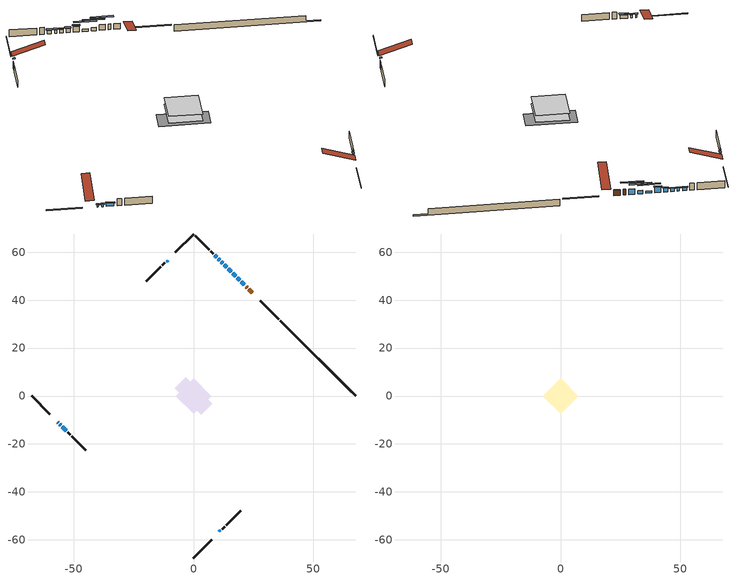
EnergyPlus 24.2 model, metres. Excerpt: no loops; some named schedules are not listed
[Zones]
conditioned space
 floor adiabatic (AdiabaticFloorConstruction): -7.34,0 0,7.34 7.34,0 0,-7.34 z1.07
 floor foundation (Slab1 construction): -7.87,3.28 -3.28,7.87 7.87,-3.28 3.28,-7.87 z-1.22
 wall outside (RimJoist1 construction): 0,-67.62 7.71,-59.91 / -67.62,0 -59.91,-7.71 / 0,67.62 -7.71,59.91 / 35.5,32.12 27.79,39.83 z1.07:1.37
 wall outside (AdiabaticWallConstruction 1): 24.6,43.02 23.16,44.47 / 22.5,45.12 21.94,45.68 z1.07:3.1
 wall outside (AdiabaticWallConstruction): -56.73,-10.9 -56.43,-11.19 / -55.78,-11.84 -55.38,-12.24 z1.07:1.96; 21.29,46.34 20.03,47.6 / 15.72,51.9 14.47,53.16 z1.07:3.05; 19.37,48.25 18.29,49.33 / -54.73,-12.9 -53.11,-14.51 z1.07:2.27; 17.64,49.99 16.38,51.24 z1.07:1.83; 13.81,53.81 12.91,54.71 z1.07:2.47; 12.26,55.37 11.54,56.09 / 10.88,56.74 10.43,57.19 / 9.78,57.85 8.88,58.75 z1.07:2.21
 wall outside (Wall1 construction): 12.06,-55.56 13.04,-54.59 / -52.45,-15.17 -51.48,-16.14 / -12.06,55.56 -13.04,54.59 / 8.22,59.4 7.25,60.38 z1.07:3.51
 wall outside (Wall2 construction): 13.69,-53.93 19.63,-48 / -50.83,-16.8 -44.89,-22.73 / -13.69,53.93 -19.63,48 / 6.59,61.03 0.66,66.97 z1.07:3.51
 wall foundation (FoundationWall1 construction): 36.16,31.47,-1.22 36.16,31.47,1.07 64.48,3.15,1.07 64.48,3.15,-0.8 67.62,0,-0.8 67.62,0,-1.22
 window (WindowConstruction 6): -56.73,-10.9 -56.44,-11.19 z1.07:1.96
 window (WindowConstruction 8): 21.29,46.34 20.03,47.6 z1.07:3.05
 window (WindowConstruction 9): 19.37,48.25 18.29,49.33 z1.07:2.26
 window (WindowConstruction 10): 17.64,49.99 16.38,51.24 z1.07:1.83
 window (WindowConstruction 7): -55.78,-11.85 -55.38,-12.24 z1.07:1.96
 window (WindowConstruction): 15.72,51.9 14.47,53.16 z1.07:3.05
 window (WindowConstruction 1): 13.81,53.81 12.91,54.71 z1.07:2.47
 window (WindowConstruction 2): 12.26,55.37 11.54,56.09 z1.07:2.21
 window (WindowConstruction 3): 10.88,56.74 10.43,57.19 z1.07:2.21
 window (WindowConstruction 4): 9.78,57.85 8.88,58.75 z1.07:2.21
 window (WindowConstruction 5): -54.73,-12.9 -53.11,-14.51 z1.07:2.26
 door (Door): 24.6,43.02 23.16,44.47 z1.07:3.1
 door (Door 1): 22.5,45.12 21.94,45.68 z1.07:3.1
 ceiling adiabatic (AdiabaticFloorConstruction): 0,-7.34 7.34,0 0,7.34 -7.34,0 z1.07
 roof outside (AdiabaticRoofConstruction): -11.41,56.22,3.51 -10.92,55.73,3.74 -10.41,56.24,3.74 -10.9,56.73,3.51; 11.41,-56.22,3.51 10.92,-55.73,3.74 10.41,-56.24,3.74 10.9,-56.73,3.51
 skylight (SkylightConstruction): -11.41,56.22,3.51 -10.92,55.73,3.74 -10.42,56.24,3.74 -10.9,56.73,3.51
 skylight (SkylightConstruction 1): 11.41,-56.22,3.51 10.92,-55.73,3.74 10.42,-56.24,3.74 10.9,-56.73,3.51
attic - vented
 floor to conditioned space (Floor1 construction Reversed): -7.31,0 0,7.31 7.31,0 0,-7.31 z3.51
 roof outside (Roof1 construction): 10.24,-57.38,3.51 3.12,-50.26,6.86 1.25,-52.14,6.86 8.37,-59.26,3.51; -57.38,-10.24,3.51 -50.26,-3.12,6.86 -52.14,-1.25,6.86 -59.26,-8.37,3.51; -10.24,57.38,3.51 -3.12,50.26,6.86 -1.25,52.14,6.86 -8.37,59.26,3.51; 25.26,42.37,3.51 18.14,35.25,6.86 20.02,33.37,6.86 27.13,40.49,3.51
shading: -56.22,-11.4 -56.94,-10.69 -57.37,-11.12 -56.66,-11.83 z2.26; 18.16,49.46 23.15,44.47 23.58,44.9 18.59,49.89 z5.69; 16.43,51.2 21.24,46.39 21.67,46.82 16.86,51.63 z4.9; 14.51,53.11 19.5,48.12 19.93,48.55 14.95,53.54 z4.47; -55.17,-12.45 -55.99,-11.63 -56.42,-12.06 -55.6,-12.88 z2.26; 14.26,53.37 15.94,51.69 16.37,52.12 14.69,53.8 z3.35; 12.7,54.92 14.02,53.6 14.45,54.03 13.13,55.35 z2.76; 11.33,56.3 12.47,55.16 12.9,55.59 11.76,56.73 z2.51; 10.22,57.4 11.09,56.53 11.52,56.96 10.65,57.83 z2.51; 8.66,58.96 9.99,57.64 10.42,58.07 9.1,59.39 z2.51; -52.9,-14.72 -54.94,-12.68 -55.37,-13.12 -53.33,-15.15 z2.56
[Building]
Building 1: Terrain=Suburbs
[Site:Location]
Toronto City Centre_ON: Latitude {deg}=43.63; Longitude {deg}=-79.39; Time Zone {hr}=-5; Elevation {m}=77; Keep Site Location Information=Yes
[Site:GroundTemperature:Shallow]
5.01852, 3.26908, 3.12898, 3.95918, 7.29196, 10.6092, 13.4851, 15.3069, 15.4617, 13.9799, 11.1774, 7.9619
[Site:WaterMainsTemperature]
Calculation Method=Schedule; Temperature Schedule=mains temperature schedule
[Material] Roughness=Rough; Thermal Absorptance=0.9
Name | Thickness {m} | Conductivity {W/m-K} | Density {kg/m3} | Specific Heat {J/kg-K} | Solar Absorptance | Visible Absorptance
asphalt or fiberglass shingles | 0.00635 | 0.162714 | 1121.4 | 1465.45 | 0.4 | 0.4
asphalt or fiberglass shingles 1 | 0.00635 | 0.162714 | 1121.4 | 1465.45 | 0.7 | 0.7
ceiling loosefill ins | 0.169333 | 0.0480833 | 16.02 | 1046.75 | 0.7 | 0.7
ceiling stud and cavity | 0.1397 | 0.121496 | 65.682 | 1177.47 | 0.7 | 0.7
concrete 4.0 in. | 0.1016 | 1.803125 | 2242.8 | 837.4 | 0.7 | 0.7
concrete 8.0 in. | 0.2032 | 1.803125 | 2242.8 | 837.4 | 0.7 | 0.7
door material | 0.04445 | 0.053851 | 512.64 | 1214.23 | 0.7 | 0.7
door material 1 | 0.04445 | 0.327969 | 512.64 | 1214.23 | 0.7 | 0.7
exterior vertical ins | 0.00216305 | 0.029427 | 32.04 | 1214.23 | 0.7 | 0.7
floor covering | 0.0127 | 0.0433444 | 54.468 | 1339.84 | 0.6 | 0.6
floor rigid ins; roof rigid ins; wall rigid ins | 0.512978 | 0.029427 | 32.04 | 1214.23 | 0.7 | 0.7
floor stud and cavity | 0.1397 | 1.75129 | 37.0049 | 1207.88 | 0.7 | 0.7
furniture material conditioned space 1 | 0.1524 | 0.115458 | 640.8 | 1214.23 | 0.6 | 0.6
gypsum board | 0.0127 | 0.160291 | 801 | 837.4 | 0.6 | 0.6
osb sheathing 0.5 in. | 0.0127 | 0.115458 | 512.64 | 1214.23 | 0.7 | 0.7
osb sheathing 0.75 in. | 0.01905 | 0.115458 | 512.64 | 1214.23 | 0.7 | 0.7
osb sheathing 2.0 in. | 0.0508 | 0.115458 | 512.64 | 1214.23 | 0.7 | 0.7
rim joist stud and cavity | 0.0508 | 0.747799 | 125.044 | 1163.47 | 0.6 | 0.6
roof stud and cavity | 0.18415 | 1.78685 | 37.0049 | 1207.88 | 0.6 | 0.6
wall stud and cavity | 0.1397 | 0.105363 | 139.0536 | 1170.24 | 0.7 | 0.7
wall stud and cavity 1 | 0.1397 | 0.0818765 | 139.0536 | 1170.24 | 0.7 | 0.7
wall stud and cavity 2 | 0.0889 | 0.380278 | 52.3479 | 1209.89 | 0.7 | 0.7
wall stud and cavity 3 | 0.0889 | 0.391764 | 83.0341 | 1211.67 | 0.7 | 0.7
wood siding | 0.0254 | 0.102417 | 544.68 | 1172.36 | 0.4 | 0.4
wood siding 1; wood siding 2; wood siding 3 | 0.0254 | 0.102417 | 544.68 | 1172.36 | 0.7 | 0.7
[WindowMaterial:SimpleGlazingSystem]
Name | U-Factor {W/m2-K} | Solar Heat Gain Coefficient
SkylightMaterial | 3.20747 | 0.6369
WindowMaterial | 2.70216 | 0.55
WindowMaterial 1 | 2.63402 | 0.57
WindowMaterial 2 | 2.677177 | 0.54
WindowMaterial 3 | 2.74702 | 0.5
WindowMaterial 4 | 2.6539 | 0.56
WindowMaterial 5 | 2.65958 | 0.56
WindowMaterial 6 | 3.142773 | 0.4
WindowMaterial 7 | 3.000823 | 0.56
WindowMaterial 8 | 2.69591 | 0.55
WindowMaterial 9 | 2.72998 | 0.52
[Construction]
AdiabaticFloorConstruction: floor stud and cavity, floor rigid ins, osb sheathing 0.75 in., floor covering
AdiabaticRoofConstruction: asphalt or fiberglass shingles 1, roof rigid ins, osb sheathing 0.75 in., roof stud and cavity
AdiabaticWallConstruction: wood siding 2, wall rigid ins, wall stud and cavity 2, gypsum board
AdiabaticWallConstruction 1: wood siding 3, wall rigid ins, wall stud and cavity 2, gypsum board
Door: door material
Door 1: door material 1
Floor1 construction Reversed: gypsum board, ceiling stud and cavity, ceiling loosefill ins
FoundationWall1 construction: concrete 8.0 in.
furniture construction conditioned space 1: furniture material conditioned space 1
PartitionWallConstruction: gypsum board, wall stud and cavity 3, gypsum board
RimJoist1 construction: wood siding 1, osb sheathing 2.0 in., rim joist stud and cavity
Roof1 construction: asphalt or fiberglass shingles
SkylightConstruction; SkylightConstruction 1: SkylightMaterial
Slab1 construction: concrete 4.0 in.
Wall1 construction: wood siding, osb sheathing 0.5 in., wall stud and cavity, gypsum board
Wall2 construction: wood siding, osb sheathing 0.5 in., wall stud and cavity 1, gypsum board
WindowConstruction; WindowConstruction 8: WindowMaterial
WindowConstruction 1: WindowMaterial 1
WindowConstruction 10: WindowMaterial 9
WindowConstruction 2: WindowMaterial 2
WindowConstruction 3: WindowMaterial 3
WindowConstruction 4: WindowMaterial 4
WindowConstruction 5: WindowMaterial 5
WindowConstruction 6: WindowMaterial 6
WindowConstruction 7: WindowMaterial 7
WindowConstruction 9: WindowMaterial 8
[Zone] Multiplier=1; Part of Total Floor Area=Yes
Name | Volume {m3}
attic - vented | 58.9652
conditioned space | 527.8
[Space]
Name | Zone | Volume {m3}
attic - vented 1 | attic - vented | 58.9652
conditioned space 1 | conditioned space | 527.8
[ZoneInfiltration:EffectiveLeakageArea]
infil attic - vented 1: Zone or Space=attic - vented 1; Schedule=Always On Discrete; Effective Air Leakage Area {cm2}=4494.19; Stack Coefficient=0.000233307; Wind Coefficient=1.03201e-05
[ZoneMixing]
whole house fan mix: Zone or Space=attic - vented; Schedule=Always On Continuous; Design Flow Rate Calculation Method=Flow/Zone; Design Flow Rate {m3/s}=0; Source Zone or Space=conditioned space
[SurfaceProperty:ExposedFoundationPerimeter]
Slab1: Exposed Perimeter Calculation Method=TotalExposedPerimeter; Total Exposed Perimeter {m}=44.502
[InternalMass] Zone or ZoneList=conditioned space; Space or SpaceList=conditioned space 1
Name | Construction | Surface Area {m2}
furniture mass conditioned space 1 | furniture construction conditioned space 1 | 84.0401
partition wall mass | PartitionWallConstruction | 210.1
[Lights]
interior lighting: Zone or ZoneList or Space or SpaceList=conditioned space 1; Schedule=interior lighting schedule; Design Level Calculation Method=LightingLevel; Lighting Level {W}=343.2; Return Air Fraction=0; Fraction Radiant=0.6; Fraction Visible=0.2; Fraction Replaceable=1
[People]
occupants: Zone or ZoneList or Space or SpaceList=conditioned space 1; Number of People Schedule=occupants schedule; Number of People Calculation Method=People; Number of People=3; Fraction Radiant=0.314171; Sensible Heat Fraction=0.56303; Activity Level Schedule=occupants activity schedule; Carbon Dioxide Generation Rate {m3/s-W}=0; Enable ASHRAE 55 Comfort Warnings=No; Mean Radiant Temperature Calculation Type=EnclosureAveraged
[ElectricEquipment] Zone or ZoneList or Space or SpaceList=conditioned space 1; Design Level Calculation Method=EquipmentLevel
Name | Schedule | Design Level {W} | Fraction Latent | Fraction Radiant | Fraction Lost
clothes dryer | clothes dryer schedule | 140.772 | 0.015 | 0.081 | 0.85
clothes washer | clothes washer schedule | 32.1985 | 0.03 | 0.162 | 0.7
cooking range | cooking range schedule | 215.147 | 0.08 | 0.432 | 0.2
dishwasher | dishwasher schedule | 66.8632 | 0.3 | 0.18 | 0.4
fridge | fridge schedule | 72.9452 | 0 | 0.6 | 0
mech vent bath fan 0 | mech vent bath fan 0 schedule | 50.2 | 0 | 0 | 1
mech vent bath fan 1 | mech vent bath fan 1 schedule | 50.2 | 0 | 0 | 1
mech vent house fan | mech vent house fan schedule | 0 | 0 | 0 | 1
mech vent house fan cfis | mech vent house fan cfis schedule | 0 | 0 | 0 | 0
mech vent range fan 0 | mech vent range fan 0 schedule | 57 | 0 | 0 | 1
misc plug loads | misc plug loads schedule | 494.7 | 0.045 | 0.513 | 0.1
whole house fan | Always On Discrete | 0 | 0 | 0 | 1
[OtherEquipment] Zone or ZoneList or Space or SpaceList=conditioned space 1; Design Level Calculation Method=EquipmentLevel
Name | Fuel Type | Schedule | Design Level {W} | Fraction Latent | Fraction Radiant | Fraction Lost
clothes dryer 1 | Electricity | clothes dryer schedule | 0 | 0.015 | 0.081 | 0.85
cooking range 1 | Electricity | cooking range schedule | 0 | 0.08 | 0.432 | 0.2
general water use latent | None | general water use schedule | 62.594 | 1 | 0 | 0
general water use sensible | None | general water use schedule | -61.6891 | 0 | 0.6 | 0
mech vent house fan latent load | None | Always On Discrete | 0 | 1 | 0 | 0
mech vent house fan sensible load | None | Always On Discrete | 0 | 0 | 0 | 0
water heater energy adjustment1 | NaturalGas | Always On Discrete | 0.01 | 0 | 0 | 1
[ZoneInfiltration:DesignFlowRate] Zone or ZoneList or Space or SpaceList=conditioned space 1; Schedule=Always On Discrete; Design Flow Rate Calculation Method=Flow/Zone; Design Flow Rate {m3/s}=0
infil flow; natural vent flow; whole house fan flow
[Foundation:Kiva]
Foundation Kiva 1: Initial Indoor Air Temperature {C}=18; Wall Height Above Grade {m}=1.07; Wall Depth Below Slab {m}=0.2032; Custom Block Material Name 1=exterior vertical ins; Custom Block Depth 1 {m}=2.28999; Custom Block X Position 1 {m}=0.2032; Custom Block Z Position 1 {m}=0
[Foundation:Kiva:Settings]
Soil Conductivity {W/m-K}=0.849921; Soil Density {kg/m3}=1842.3; Soil Specific Heat {J/kg-K}=418.7; Ground Solar Absorptivity=0.9; Ground Thermal Absorptivity=0.9; Ground Surface Roughness {m}=0.03; Far-Field Width {m}=40; Deep-Ground Boundary Condition=ZeroFlux; Deep-Ground Depth {m}=40; Minimum Cell Dimension {m}=0.2; Maximum Cell Growth Coefficient=3; Simulation Timestep=Timestep
[Exterior:Lights]
exterior lighting: Schedule=exterior lighting schedule; Design Level {W}=75.6
[Schedule:Constant]
Name | Hourly Value
Always On Continuous; mech vent house fan schedule; mech vent house fan cfis schedule; Always On Discrete | 1
occupants activity schedule | 117.228
fridge schedule | 0
[Schedule:Week:Daily]
interior lighting schedule Week Rule - Jan1-Jan27: interior lighting schedule day, interior lighting schedule day, interior lighting schedule day, interior lighting schedule day, interior lighting schedule day, interior lighting schedule day, interior lighting schedule day, interior lighting schedule default day, interior lighting schedule default day, interior lighting schedule default day, interior lighting schedule default day, interior lighting schedule default day
interior lighting schedule Week Rule - Jan28-Feb3: interior lighting schedule day, interior lighting schedule day, interior lighting schedule day, interior lighting schedule day, interior lighting schedule day 1, interior lighting schedule day 1, interior lighting schedule day 1, interior lighting schedule default day, interior lighting schedule default day, interior lighting schedule default day, interior lighting schedule default day, interior lighting schedule default day
interior lighting schedule Week Rule - Feb4-Feb24: interior lighting schedule day 1, interior lighting schedule day 1, interior lighting schedule day 1, interior lighting schedule day 1, interior lighting schedule day 1, interior lighting schedule day 1, interior lighting schedule day 1, interior lighting schedule default day, interior lighting schedule default day, interior lighting schedule default day, interior lighting schedule default day, interior lighting schedule default day
interior lighting schedule Week Rule - Feb25-Mar3: interior lighting schedule day 1, interior lighting schedule day 1, interior lighting schedule day 1, interior lighting schedule day 1, interior lighting schedule day 2, interior lighting schedule day 2, interior lighting schedule day 2, interior lighting schedule default day, interior lighting schedule default day, interior lighting schedule default day, interior lighting schedule default day, interior lighting schedule default day
interior lighting schedule Week Rule - Mar4-Mar31: interior lighting schedule day 2, interior lighting schedule day 2, interior lighting schedule day 2, interior lighting schedule day 2, interior lighting schedule day 2, interior lighting schedule day 2, interior lighting schedule day 2, interior lighting schedule default day, interior lighting schedule default day, interior lighting schedule default day, interior lighting schedule default day, interior lighting schedule default day
interior lighting schedule Week Rule - Apr1-Apr28: interior lighting schedule day 3, interior lighting schedule day 3, interior lighting schedule day 3, interior lighting schedule day 3, interior lighting schedule day 3, interior lighting schedule day 3, interior lighting schedule day 3, interior lighting schedule default day, interior lighting schedule default day, interior lighting schedule default day, interior lighting schedule default day, interior lighting schedule default day
interior lighting schedule Week Rule - Apr29-May5: interior lighting schedule day 3, interior lighting schedule day 3, interior lighting schedule day 4, interior lighting schedule day 4, interior lighting schedule day 4, interior lighting schedule day 4, interior lighting schedule day 4, interior lighting schedule default day, interior lighting schedule default day, interior lighting schedule default day, interior lighting schedule default day, interior lighting schedule default day
interior lighting schedule Week Rule - May6-May26: interior lighting schedule day 4, interior lighting schedule day 4, interior lighting schedule day 4, interior lighting schedule day 4, interior lighting schedule day 4, interior lighting schedule day 4, interior lighting schedule day 4, interior lighting schedule default day, interior lighting schedule default day, interior lighting schedule default day, interior lighting schedule default day, interior lighting schedule default day
interior lighting schedule Week Rule - May27-Jun2: interior lighting schedule day 4, interior lighting schedule day 4, interior lighting schedule day 4, interior lighting schedule day 4, interior lighting schedule day 4, interior lighting schedule day 5, interior lighting schedule day 5, interior lighting schedule default day, interior lighting schedule default day, interior lighting schedule default day, interior lighting schedule default day, interior lighting schedule default day
interior lighting schedule Week Rule - Jun3-Jun30: interior lighting schedule day 5, interior lighting schedule day 5, interior lighting schedule day 5, interior lighting schedule day 5, interior lighting schedule day 5, interior lighting schedule day 5, interior lighting schedule day 5, interior lighting schedule default day, interior lighting schedule default day, interior lighting schedule default day, interior lighting schedule default day, interior lighting schedule default day
interior lighting schedule Week Rule - Jul1-Jul28: interior lighting schedule day 6, interior lighting schedule day 6, interior lighting schedule day 6, interior lighting schedule day 6, interior lighting schedule day 6, interior lighting schedule day 6, interior lighting schedule day 6, interior lighting schedule default day, interior lighting schedule default day, interior lighting schedule default day, interior lighting schedule default day, interior lighting schedule default day
interior lighting schedule Week Rule - Jul29-Aug4: interior lighting schedule day 6, interior lighting schedule day 6, interior lighting schedule day 6, interior lighting schedule day 7, interior lighting schedule day 7, interior lighting schedule day 7, interior lighting schedule day 7, interior lighting schedule default day, interior lighting schedule default day, interior lighting schedule default day, interior lighting schedule default day, interior lighting schedule default day
interior lighting schedule Week Rule - Aug5-Aug25: interior lighting schedule day 7, interior lighting schedule day 7, interior lighting schedule day 7, interior lighting schedule day 7, interior lighting schedule day 7, interior lighting schedule day 7, interior lighting schedule day 7, interior lighting schedule default day, interior lighting schedule default day, interior lighting schedule default day, interior lighting schedule default day, interior lighting schedule default day
interior lighting schedule Week Rule - Aug26-Sep1: interior lighting schedule day 7, interior lighting schedule day 7, interior lighting schedule day 7, interior lighting schedule day 7, interior lighting schedule day 7, interior lighting schedule day 7, interior lighting schedule day 8, interior lighting schedule default day, interior lighting schedule default day, interior lighting schedule default day, interior lighting schedule default day, interior lighting schedule default day
interior lighting schedule Week Rule - Sep2-Sep29: interior lighting schedule day 8, interior lighting schedule day 8, interior lighting schedule day 8, interior lighting schedule day 8, interior lighting schedule day 8, interior lighting schedule day 8, interior lighting schedule day 8, interior lighting schedule default day, interior lighting schedule default day, interior lighting schedule default day, interior lighting schedule default day, interior lighting schedule default day
interior lighting schedule Week Rule - Sep30-Oct6: interior lighting schedule day 8, interior lighting schedule day 9, interior lighting schedule day 9, interior lighting schedule day 9, interior lighting schedule day 9, interior lighting schedule day 9, interior lighting schedule day 9, interior lighting schedule default day, interior lighting schedule default day, interior lighting schedule default day, interior lighting schedule default day, interior lighting schedule default day
interior lighting schedule Week Rule - Oct7-Oct27: interior lighting schedule day 9, interior lighting schedule day 9, interior lighting schedule day 9, interior lighting schedule day 9, interior lighting schedule day 9, interior lighting schedule day 9, interior lighting schedule day 9, interior lighting schedule default day, interior lighting schedule default day, interior lighting schedule default day, interior lighting schedule default day, interior lighting schedule default day
interior lighting schedule Week Rule - Oct28-Nov3: interior lighting schedule day 9, interior lighting schedule day 9, interior lighting schedule day 9, interior lighting schedule day 9, interior lighting schedule day 10, interior lighting schedule day 10, interior lighting schedule day 10, interior lighting schedule default day, interior lighting schedule default day, interior lighting schedule default day, interior lighting schedule default day, interior lighting schedule default day
interior lighting schedule Week Rule - Nov4-Nov24: interior lighting schedule day 10, interior lighting schedule day 10, interior lighting schedule day 10, interior lighting schedule day 10, interior lighting schedule day 10, interior lighting schedule day 10, interior lighting schedule day 10, interior lighting schedule default day, interior lighting schedule default day, interior lighting schedule default day, interior lighting schedule default day, interior lighting schedule default day
interior lighting schedule Week Rule - Nov25-Dec1: interior lighting schedule day 10, interior lighting schedule day 10, interior lighting schedule day 10, interior lighting schedule day 10, interior lighting schedule day 10, interior lighting schedule day 10, interior lighting schedule day 11, interior lighting schedule default day, interior lighting schedule default day, interior lighting schedule default day, interior lighting schedule default day, interior lighting schedule default day
interior lighting schedule Week Rule - Dec2-Dec31: interior lighting schedule day 11, interior lighting schedule day 11, interior lighting schedule day 11, interior lighting schedule day 11, interior lighting schedule day 11, interior lighting schedule day 11, interior lighting schedule day 11, interior lighting schedule default day, interior lighting schedule default day, interior lighting schedule default day, interior lighting schedule default day, interior lighting schedule default day
occupants schedule Week Rule - Jan1-Dec31: occupants schedule day, occupants schedule day, occupants schedule day, occupants schedule day, occupants schedule day, occupants schedule day, occupants schedule day, occupants schedule default day, occupants schedule default day, occupants schedule default day, occupants schedule default day, occupants schedule default day
clothes dryer schedule Week Rule - Jan1-Dec31: clothes dryer schedule day, clothes dryer schedule day, clothes dryer schedule day, clothes dryer schedule day, clothes dryer schedule day, clothes dryer schedule day, clothes dryer schedule day, clothes dryer schedule default day, clothes dryer schedule default day, clothes dryer schedule default day, clothes dryer schedule default day, clothes dryer schedule default day
clothes washer schedule Week Rule - Jan1-Dec31: clothes washer schedule day, clothes washer schedule day, clothes washer schedule day, clothes washer schedule day, clothes washer schedule day, clothes washer schedule day, clothes washer schedule day, clothes washer schedule default day, clothes washer schedule default day, clothes washer schedule default day, clothes washer schedule default day, clothes washer schedule default day
cooking range schedule Week Rule - Jan1-Dec31: cooking range schedule day, cooking range schedule day, cooking range schedule day, cooking range schedule day, cooking range schedule day, cooking range schedule day, cooking range schedule day, cooking range schedule default day, cooking range schedule default day, cooking range schedule default day, cooking range schedule default day, cooking range schedule default day
dishwasher schedule Week Rule - Jan1-Dec31: dishwasher schedule day, dishwasher schedule day, dishwasher schedule day, dishwasher schedule day, dishwasher schedule day, dishwasher schedule day, dishwasher schedule day, dishwasher schedule default day, dishwasher schedule default day, dishwasher schedule default day, dishwasher schedule default day, dishwasher schedule default day
mech vent bath fan 0 schedule Week Rule - Jan1-Dec31: mech vent bath fan 0 schedule day, mech vent bath fan 0 schedule day, mech vent bath fan 0 schedule day, mech vent bath fan 0 schedule day, mech vent bath fan 0 schedule day, mech vent bath fan 0 schedule day, mech vent bath fan 0 schedule day, mech vent bath fan 0 schedule default day, mech vent bath fan 0 schedule default day, mech vent bath fan 0 schedule default day, mech vent bath fan 0 schedule default day, mech vent bath fan 0 schedule default day
mech vent bath fan 1 schedule Week Rule - Jan1-Dec31: mech vent bath fan 1 schedule day, mech vent bath fan 1 schedule day, mech vent bath fan 1 schedule day, mech vent bath fan 1 schedule day, mech vent bath fan 1 schedule day, mech vent bath fan 1 schedule day, mech vent bath fan 1 schedule day, mech vent bath fan 1 schedule default day, mech vent bath fan 1 schedule default day, mech vent bath fan 1 schedule default day, mech vent bath fan 1 schedule default day, mech vent bath fan 1 schedule default day
mech vent range fan 0 schedule Week Rule - Jan1-Dec31: mech vent range fan 0 schedule day, mech vent range fan 0 schedule day, mech vent range fan 0 schedule day, mech vent range fan 0 schedule day, mech vent range fan 0 schedule day, mech vent range fan 0 schedule day, mech vent range fan 0 schedule day, mech vent range fan 0 schedule default day, mech vent range fan 0 schedule default day, mech vent range fan 0 schedule default day, mech vent range fan 0 schedule default day, mech vent range fan 0 schedule default day
misc plug loads schedule Week Rule - Jan1-Dec31: misc plug loads schedule day, misc plug loads schedule day, misc plug loads schedule day, misc plug loads schedule day, misc plug loads schedule day, misc plug loads schedule day, misc plug loads schedule day, misc plug loads schedule default day, misc plug loads schedule default day, misc plug loads schedule default day, misc plug loads schedule default day, misc plug loads schedule default day
general water use schedule Week Rule - Jan1-Dec31: general water use schedule day, general water use schedule day, general water use schedule day, general water use schedule day, general water use schedule day, general water use schedule day, general water use schedule day, general water use schedule default day, general water use schedule default day, general water use schedule default day, general water use schedule default day, general water use schedule default day
exterior lighting schedule Week Rule - Jan1-Jan27: exterior lighting schedule day, exterior lighting schedule day, exterior lighting schedule day, exterior lighting schedule day, exterior lighting schedule day, exterior lighting schedule day, exterior lighting schedule day, exterior lighting schedule default day, exterior lighting schedule default day, exterior lighting schedule default day, exterior lighting schedule default day, exterior lighting schedule default day
exterior lighting schedule Week Rule - Jan28-Feb3: exterior lighting schedule day, exterior lighting schedule day, exterior lighting schedule day, exterior lighting schedule day, exterior lighting schedule day 1, exterior lighting schedule day 1, exterior lighting schedule day 1, exterior lighting schedule default day, exterior lighting schedule default day, exterior lighting schedule default day, exterior lighting schedule default day, exterior lighting schedule default day
exterior lighting schedule Week Rule - Feb4-Feb24: exterior lighting schedule day 1, exterior lighting schedule day 1, exterior lighting schedule day 1, exterior lighting schedule day 1, exterior lighting schedule day 1, exterior lighting schedule day 1, exterior lighting schedule day 1, exterior lighting schedule default day, exterior lighting schedule default day, exterior lighting schedule default day, exterior lighting schedule default day, exterior lighting schedule default day
exterior lighting schedule Week Rule - Feb25-Mar3: exterior lighting schedule day 1, exterior lighting schedule day 1, exterior lighting schedule day 1, exterior lighting schedule day 1, exterior lighting schedule day 2, exterior lighting schedule day 2, exterior lighting schedule day 2, exterior lighting schedule default day, exterior lighting schedule default day, exterior lighting schedule default day, exterior lighting schedule default day, exterior lighting schedule default day
exterior lighting schedule Week Rule - Mar4-Mar31: exterior lighting schedule day 2, exterior lighting schedule day 2, exterior lighting schedule day 2, exterior lighting schedule day 2, exterior lighting schedule day 2, exterior lighting schedule day 2, exterior lighting schedule day 2, exterior lighting schedule default day, exterior lighting schedule default day, exterior lighting schedule default day, exterior lighting schedule default day, exterior lighting schedule default day
exterior lighting schedule Week Rule - Apr1-Apr28: exterior lighting schedule day 3, exterior lighting schedule day 3, exterior lighting schedule day 3, exterior lighting schedule day 3, exterior lighting schedule day 3, exterior lighting schedule day 3, exterior lighting schedule day 3, exterior lighting schedule default day, exterior lighting schedule default day, exterior lighting schedule default day, exterior lighting schedule default day, exterior lighting schedule default day
exterior lighting schedule Week Rule - Apr29-May5: exterior lighting schedule day 3, exterior lighting schedule day 3, exterior lighting schedule day 4, exterior lighting schedule day 4, exterior lighting schedule day 4, exterior lighting schedule day 4, exterior lighting schedule day 4, exterior lighting schedule default day, exterior lighting schedule default day, exterior lighting schedule default day, exterior lighting schedule default day, exterior lighting schedule default day
exterior lighting schedule Week Rule - May6-May26: exterior lighting schedule day 4, exterior lighting schedule day 4, exterior lighting schedule day 4, exterior lighting schedule day 4, exterior lighting schedule day 4, exterior lighting schedule day 4, exterior lighting schedule day 4, exterior lighting schedule default day, exterior lighting schedule default day, exterior lighting schedule default day, exterior lighting schedule default day, exterior lighting schedule default day
exterior lighting schedule Week Rule - May27-Jun2: exterior lighting schedule day 4, exterior lighting schedule day 4, exterior lighting schedule day 4, exterior lighting schedule day 4, exterior lighting schedule day 4, exterior lighting schedule day 5, exterior lighting schedule day 5, exterior lighting schedule default day, exterior lighting schedule default day, exterior lighting schedule default day, exterior lighting schedule default day, exterior lighting schedule default day
exterior lighting schedule Week Rule - Jun3-Jun30: exterior lighting schedule day 5, exterior lighting schedule day 5, exterior lighting schedule day 5, exterior lighting schedule day 5, exterior lighting schedule day 5, exterior lighting schedule day 5, exterior lighting schedule day 5, exterior lighting schedule default day, exterior lighting schedule default day, exterior lighting schedule default day, exterior lighting schedule default day, exterior lighting schedule default day
exterior lighting schedule Week Rule - Jul1-Jul28: exterior lighting schedule day 6, exterior lighting schedule day 6, exterior lighting schedule day 6, exterior lighting schedule day 6, exterior lighting schedule day 6, exterior lighting schedule day 6, exterior lighting schedule day 6, exterior lighting schedule default day, exterior lighting schedule default day, exterior lighting schedule default day, exterior lighting schedule default day, exterior lighting schedule default day
exterior lighting schedule Week Rule - Jul29-Aug4: exterior lighting schedule day 6, exterior lighting schedule day 6, exterior lighting schedule day 6, exterior lighting schedule day 7, exterior lighting schedule day 7, exterior lighting schedule day 7, exterior lighting schedule day 7, exterior lighting schedule default day, exterior lighting schedule default day, exterior lighting schedule default day, exterior lighting schedule default day, exterior lighting schedule default day
exterior lighting schedule Week Rule - Aug5-Aug25: exterior lighting schedule day 7, exterior lighting schedule day 7, exterior lighting schedule day 7, exterior lighting schedule day 7, exterior lighting schedule day 7, exterior lighting schedule day 7, exterior lighting schedule day 7, exterior lighting schedule default day, exterior lighting schedule default day, exterior lighting schedule default day, exterior lighting schedule default day, exterior lighting schedule default day
exterior lighting schedule Week Rule - Aug26-Sep1: exterior lighting schedule day 7, exterior lighting schedule day 7, exterior lighting schedule day 7, exterior lighting schedule day 7, exterior lighting schedule day 7, exterior lighting schedule day 7, exterior lighting schedule day 8, exterior lighting schedule default day, exterior lighting schedule default day, exterior lighting schedule default day, exterior lighting schedule default day, exterior lighting schedule default day
exterior lighting schedule Week Rule - Sep2-Sep29: exterior lighting schedule day 8, exterior lighting schedule day 8, exterior lighting schedule day 8, exterior lighting schedule day 8, exterior lighting schedule day 8, exterior lighting schedule day 8, exterior lighting schedule day 8, exterior lighting schedule default day, exterior lighting schedule default day, exterior lighting schedule default day, exterior lighting schedule default day, exterior lighting schedule default day
exterior lighting schedule Week Rule - Sep30-Oct6: exterior lighting schedule day 8, exterior lighting schedule day 9, exterior lighting schedule day 9, exterior lighting schedule day 9, exterior lighting schedule day 9, exterior lighting schedule day 9, exterior lighting schedule day 9, exterior lighting schedule default day, exterior lighting schedule default day, exterior lighting schedule default day, exterior lighting schedule default day, exterior lighting schedule default day
[Schedule:Year]
interior lighting schedule: interior lighting schedule Week Rule - Jan1-Jan27, 1, 1, 1, 27, interior lighting schedule Week Rule - Jan28-Feb3, 1, 28, 2, 3, interior lighting schedule Week Rule - Feb4-Feb24, 2, 4, 2, 24, interior lighting schedule Week Rule - Feb25-Mar3, 2, 25, 3, 3, interior lighting schedule Week Rule - Mar4-Mar31, 3, 4, 3, 31, interior lighting schedule Week Rule - Apr1-Apr28, 4, 1, 4, 28, interior lighting schedule Week Rule - Apr29-May5, 4, 29, 5, 5, interior lighting schedule Week Rule - May6-May26, 5, 6, 5, 26, interior lighting schedule Week Rule - May27-Jun2, 5, 27, 6, 2, interior lighting schedule Week Rule - Jun3-Jun30, 6, 3, 6, 30, interior lighting schedule Week Rule - Jul1-Jul28, 7, 1, 7, 28, interior lighting schedule Week Rule - Jul29-Aug4, 7, 29, 8, 4, interior lighting schedule Week Rule - Aug5-Aug25, 8, 5, 8, 25, interior lighting schedule Week Rule - Aug26-Sep1, 8, 26, 9, 1, interior lighting schedule Week Rule - Sep2-Sep29, 9, 2, 9, 29, interior lighting schedule Week Rule - Sep30-Oct6, 9, 30, 10, 6, interior lighting schedule Week Rule - Oct7-Oct27, 10, 7, 10, 27, interior lighting schedule Week Rule - Oct28-Nov3, 10, 28, 11, 3, interior lighting schedule Week Rule - Nov4-Nov24, 11, 4, 11, 24, interior lighting schedule Week Rule - Nov25-Dec1, 11, 25, 12, 1, interior lighting schedule Week Rule - Dec2-Dec31, 12, 2, 12, 31
occupants schedule: occupants schedule Week Rule - Jan1-Dec31, 1, 1, 12, 31
clothes dryer schedule: clothes dryer schedule Week Rule - Jan1-Dec31, 1, 1, 12, 31
clothes washer schedule: clothes washer schedule Week Rule - Jan1-Dec31, 1, 1, 12, 31
cooking range schedule: cooking range schedule Week Rule - Jan1-Dec31, 1, 1, 12, 31
dishwasher schedule: dishwasher schedule Week Rule - Jan1-Dec31, 1, 1, 12, 31
mech vent bath fan 0 schedule: mech vent bath fan 0 schedule Week Rule - Jan1-Dec31, 1, 1, 12, 31
mech vent bath fan 1 schedule: mech vent bath fan 1 schedule Week Rule - Jan1-Dec31, 1, 1, 12, 31
mech vent range fan 0 schedule: mech vent range fan 0 schedule Week Rule - Jan1-Dec31, 1, 1, 12, 31
misc plug loads schedule: misc plug loads schedule Week Rule - Jan1-Dec31, 1, 1, 12, 31
general water use schedule: general water use schedule Week Rule - Jan1-Dec31, 1, 1, 12, 31
exterior lighting schedule: exterior lighting schedule Week Rule - Jan1-Jan27, 1, 1, 1, 27, exterior lighting schedule Week Rule - Jan28-Feb3, 1, 28, 2, 3, exterior lighting schedule Week Rule - Feb4-Feb24, 2, 4, 2, 24, exterior lighting schedule Week Rule - Feb25-Mar3, 2, 25, 3, 3, exterior lighting schedule Week Rule - Mar4-Mar31, 3, 4, 3, 31, exterior lighting schedule Week Rule - Apr1-Apr28, 4, 1, 4, 28, exterior lighting schedule Week Rule - Apr29-May5, 4, 29, 5, 5, exterior lighting schedule Week Rule - May6-May26, 5, 6, 5, 26, exterior lighting schedule Week Rule - May27-Jun2, 5, 27, 6, 2, exterior lighting schedule Week Rule - Jun3-Jun30, 6, 3, 6, 30, exterior lighting schedule Week Rule - Jul1-Jul28, 7, 1, 7, 28, exterior lighting schedule Week Rule - Jul29-Aug4, 7, 29, 8, 4, exterior lighting schedule Week Rule - Aug5-Aug25, 8, 5, 8, 25, exterior lighting schedule Week Rule - Aug26-Sep1, 8, 26, 9, 1, exterior lighting schedule Week Rule - Sep2-Sep29, 9, 2, 9, 29, exterior lighting schedule Week Rule - Sep30-Oct6, 9, 30, 10, 6, exterior lighting schedule Week Rule - Oct7-Oct27, 10, 7, 10, 27, exterior lighting schedule Week Rule - Oct28-Nov3, 10, 28, 11, 3, exterior lighting schedule Week Rule - Nov4-Nov24, 11, 4, 11, 24, exterior lighting schedule Week Rule - Nov25-Dec1, 11, 25, 12, 1, exterior lighting schedule Week Rule - Dec2-Dec31, 12, 2, 12, 31
[Schedule:Compact]
mains temperature schedule: Through: 01/01, For: AllDays, Until: 24:00, 8.80333, Through: 01/02, For: AllDays, Until: 24:00, 8.74333, Through: 01/03, For: AllDays, Until: 24:00, 8.68389, Through: 01/04, For: AllDays, Until: 24:00, 8.62611, Through: 01/05, For: AllDays, Until: 24:00, 8.56944, Through: 01/06, For: AllDays, Until: 24:00, 8.51389, Through: 01/07, For: AllDays, Until: 24:00, 8.45944, Through: 01/08, For: AllDays, Until: 24:00, 8.40611, Through: 01/09, For: AllDays, Until: 24:00, 8.35389, Through: 01/10, For: AllDays, Until: 24:00, 8.30278, Through: 01/11, For: AllDays, Until: 24:00, 8.25333, Through: 01/12, For: AllDays, Until: 24:00, 8.205, Through: 01/13, For: AllDays, Until: 24:00, 8.15778, Through: 01/14, For: AllDays, Until: 24:00, 8.11222, Through: 01/15, For: AllDays, Until: 24:00, 8.06778, Through: 01/16, For: AllDays, Until: 24:00, 8.02444, Through: 01/17, For: AllDays, Until: 24:00, 7.98222, Through: 01/18, For: AllDays, Until: 24:00, 7.94167, Through: 01/19, For: AllDays, Until: 24:00, 7.90222, Through: 01/20, For: AllDays, Until: 24:00, 7.86444, Through: 01/21, For: AllDays, Until: 24:00, 7.82778, Through: 01/22, For: AllDays, Until: 24:00, 7.79278, Through: 01/23, For: AllDays, Until: 24:00, 7.75889, Through: 01/24, For: AllDays, Until: 24:00, 7.72667, Through: 01/25, For: AllDays, Until: 24:00, 7.69556, Through: 01/26, For: AllDays, Until: 24:00, 7.66611, Through: 01/27, For: AllDays, Until: 24:00, 7.63778, Through: 01/28, For: AllDays, Until: 24:00, 7.61111, Through: 01/29, For: AllDays, Until: 24:00, 7.58556, Through: 01/30, For: AllDays, Until: 24:00, 7.56167, Through: 01/31, For: AllDays, Until: 24:00, 7.53944, Through: 02/01, For: AllDays, Until: 24:00, 7.51833, Through: 02/02, For: AllDays, Until: 24:00, 7.49889, Through: 02/03, For: AllDays, Until: 24:00, 7.48111, Through: 02/04, For: AllDays, Until: 24:00, 7.46444, Through: 02/05, For: AllDays, Until: 24:00, 7.44944, Through: 02/06, For: AllDays, Until: 24:00, 7.43556, Through: 02/07, For: AllDays, Until: 24:00, 7.42333, Through: 02/08, For: AllDays, Until: 24:00, 7.41278, Through: 02/09, For: AllDays, Until: 24:00, 7.40389, Through: 02/10, For: AllDays, Until: 24:00, 7.39611, Through: 02/11, For: AllDays, Until: 24:00, 7.39, Through: 02/12, For: AllDays, Until: 24:00, 7.38556, Through: 02/13, For: AllDays, Until: 24:00, 7.38222, Through: 02/14, For: AllDays, Until: 24:00, 7.38056, Through: 02/15, For: AllDays, Until: 24:00, 7.38056, Through: 02/16, For: AllDays, Until: 24:00, 7.38222, Through: 02/17, For: AllDays, Until: 24:00, 7.385, Through: 02/18, For: AllDays, Until: 24:00, 7.38944, Through: 02/19, For: AllDays, Until: 24:00, 7.395, Through: 02/20, For: AllDays, Until: 24:00, 7.40278, Through: 02/21, For: AllDays, Until: 24:00, 7.41167, Through: 02/22, For: AllDays, Until: 24:00, 7.42222, Through: 02/23, For: AllDays, Until: 24:00, 7.43389, Through: 02/24, For: AllDays, Until: 24:00, 7.44722, Through: 02/25, For: AllDays, Until: 24:00, 7.46222, Through: 02/26, For: AllDays, Until: 24:00, 7.47833, Through: 02/27, For: AllDays, Until: 24:00, 7.49611, Through: 02/28, For: AllDays, Until: 24:00, 7.51556, Through: 03/01, For: AllDays, Until: 24:00, 7.53667, Through: 03/02, For: AllDays, Until: 24:00, 7.55889, Through: 03/03, For: AllDays, Until: 24:00, 7.58222, Through: 03/04, For: AllDays, Until: 24:00, 7.60722, Through: 03/05, For: AllDays, Until: 24:00, 7.63389, Through: 03/06, For: AllDays, Until: 24:00, 7.66222, Through: 03/07, For: AllDays, Until: 24:00, 7.69111, Through: 03/08, For: AllDays, Until: 24:00, 7.72222, Through: 03/09, For: AllDays, Until: 24:00, 7.75444, Through: 03/10, For: AllDays, Until: 24:00, 7.78778, Through: 03/11, For: AllDays, Until: 24:00, 7.82278, Through: 03/12, For: AllDays, Until: 24:00, 7.85944, Through: 03/13, For: AllDays, Until: 24:00, 7.89722, Through: 03/14, For: AllDays, Until: 24:00, 7.93611, Through: 03/15, For: AllDays, Until: 24:00, 7.97667, Through: 03/16, For: AllDays, Until: 24:00, 8.01833, Through: 03/17, For: AllDays, Until: 24:00, 8.06167, Through: 03/18, For: AllDays, Until: 24:00, 8.10611, Through: 03/19, For: AllDays, Until: 24:00, 8.15167, Through: 03/20, For: AllDays, Until: 24:00, 8.19833, Through: 03/21, For: AllDays, Until: 24:00, 8.24667, Through: 03/22, For: AllDays, Until: 24:00, 8.29611, Through: 03/23, For: AllDays, Until: 24:00, 8.34667, Through: 03/24, For: AllDays, Until: 24:00, 8.39889, Through: 03/25, For: AllDays, Until: 24:00, 8.45167, Through: 03/26, For: AllDays, Until: 24:00, 8.50611, Through: 03/27, For: AllDays, Until: 24:00, 8.56167, Through: 03/28, For: AllDays, Until: 24:00, 8.61833, Through: 03/29, For: AllDays, Until: 24:00, 8.67611, Through: 03/30, For: AllDays, Until: 24:00, 8.735, Through: 03/31, For: AllDays, Until: 24:00, 8.795, Through: 04/01, For: AllDays, Until: 24:00, 8.85611, Through: 04/02, For: AllDays, Until: 24:00, 8.91833, Through: 04/03, For: AllDays, Until: 24:00, 8.98167, Through: 04/04, For: AllDays, Until: 24:00, 9.04556, Through: 04/05, For: AllDays, Until: 24:00, 9.11111, Through: 04/06, For: AllDays, Until: 24:00, 9.17722, Through: 04/07, For: AllDays, Until: 24:00, 9.24444, Through: 04/08, For: AllDays, Until: 24:00, 9.31222, Through: 04/09, For: AllDays, Until: 24:00, 9.38167, Through: 04/10, For: AllDays, Until: 24:00, 9.45167, Through: 04/11, For: AllDays, Until: 24:00, 9.52222, Through: 04/12, For: AllDays, Until: 24:00, 9.59444, Through: 04/13, For: AllDays, Until: 24:00, 9.66667, Through: 04/14, For: AllDays, Until: 24:00, 9.74, Through: 04/15, For: AllDays, Until: 24:00, 9.81444, Through: 04/16, For: AllDays, Until: 24:00, 9.88944, Through: 04/17, For: AllDays, Until: 24:00, 9.96556, Through: 04/18, For: AllDays, Until: 24:00, 10.0417, Through: 04/19, For: AllDays, Until: 24:00, 10.1189, Through: 04/20, For: AllDays, Until: 24:00, 10.1972, Through: 04/21, For: AllDays, Until: 24:00, 10.2756, Through: 04/22, For: AllDays, Until: 24:00, 10.355, Through: 04/23, For: AllDays, Until: 24:00, 10.435, Through: 04/24, For: AllDays, Until: 24:00, 10.515, Through: 04/25, For: AllDays, Until: 24:00, 10.5961, Through: 04/26, For: AllDays, Until: 24:00, 10.6778, Through: 04/27, For: AllDays, Until: 24:00, 10.76, Through: 04/28, For: AllDays, Until: 24:00, 10.8428, Through: 04/29, For: AllDays, Until: 24:00, 10.9261, Through: 04/30, For: AllDays, Until: 24:00, 11.0094, Through: 05/01, For: AllDays, Until: 24:00, 11.0933, Through: 05/02, For: AllDays, Until: 24:00, 11.1778, Through: 05/03, For: AllDays, Until: 24:00, 11.2628, Through: 05/04, For: AllDays, Until: 24:00, 11.3478, Through: 05/05, For: AllDays, Until: 24:00, 11.4333, Through: 05/06, For: AllDays, Until: 24:00, 11.5189, Through: 05/07, For: AllDays, Until: 24:00, 11.605, Through: 05/08, For: AllDays, Until: 24:00, 11.6917, Through: 05/09, For: AllDays, Until: 24:00, 11.7778, Through: 05/10, For: AllDays, Until: 24:00, 11.865, Through: 05/11, For: AllDays, Until: 24:00, 11.9517, Through: 05/12, For: AllDays, Until: 24:00, 12.0389, Through: 05/13, For: AllDays, Until: 24:00, 12.1261, Through: 05/14, For: AllDays, Until: 24:00, 12.2133, Through: 05/15, For: AllDays, Until: 24:00, 12.3006, Through: 05/16, For: AllDays, Until: 24:00, 12.3883, Through: 05/17, For: AllDays, Until: 24:00, 12.4756, Through: 05/18, For: AllDays, Until: 24:00, 12.5628, Through: 05/19, For: AllDays, Until: 24:00, 12.6506, Through: 05/20, For: AllDays, Until: 24:00, 12.7378, Through: 05/21, For: AllDays, Until: 24:00, 12.825, Through: 05/22, For: AllDays, Until: 24:00, 12.9122, Through: 05/23, For: AllDays, Until: 24:00, 12.9994, Through: 05/24, For: AllDays, Until: 24:00, 13.0861, Through: 05/25, For: AllDays, Until: 24:00, 13.1728, Through: 05/26, For: AllDays, Until: 24:00, 13.2594, Through: 05/27, For: AllDays, Until: 24:00, 13.3456, Through: 05/28, For: AllDays, Until: 24:00, 13.4317, Through: 05/29, For: AllDays, Until: 24:00, 13.5172, Through: 05/30, For: AllDays, Until: 24:00, 13.6028, Through: 05/31, For: AllDays, Until: 24:00, 13.6878, Through: 06/01, For: AllDays, Until: 24:00, 13.7722, Through: 06/02, For: AllDays, Until: 24:00, 13.8567, Through: 06/03, For: AllDays, Until: 24:00, 13.9406, Through: 06/04, For: AllDays, Until: 24:00, 14.0239, Through: 06/05, For: AllDays, Until: 24:00, 14.1067, Through: 06/06, For: AllDays, Until: 24:00, 14.1894, Through: 06/07, For: AllDays, Until: 24:00, 14.2711, Through: 06/08, For: AllDays, Until: 24:00, 14.3528, Through: 06/09, For: AllDays, Until: 24:00, 14.4339, Through: 06/10, For: AllDays, Until: 24:00, 14.5139, Through: 06/11, For: AllDays, Until: 24:00, 14.5939, Through: 06/12, For: AllDays, Until: 24:00, 14.6728, Through: 06/13, For: AllDays, Until: 24:00, 14.7511, Through: 06/14, For: AllDays, Until: 24:00, 14.8289, Through: 06/15, For: AllDays, Until: 24:00, 14.9061, Through: 06/16, For: AllDays, Until: 24:00, 14.9822, Through: 06/17, For: AllDays, Until: 24:00, 15.0578, Through: 06/18, For: AllDays, Until: 24:00, 15.1328, Through: 06/19, For: AllDays, Until: 24:00, 15.2067, Through: 06/20, For: AllDays, Until: 24:00, 15.28, Through: 06/21, For: AllDays, Until: 24:00, 15.3522, Through: 06/22, For: AllDays, Until: 24:00, 15.4239, Through: 06/23, For: AllDays, Until: 24:00, 15.4944, Through: 06/24, For: AllDays, Until: 24:00, 15.5639, Through: 06/25, For: AllDays, Until: 24:00, 15.6328, Through: 06/26, For: AllDays, Until: 24:00, 15.7006, Through: 06/27, For: AllDays, Until: 24:00, 15.7678, Through: 06/28, For: AllDays, Until: 24:00, 15.8333, Through: 06/29, For: AllDays, Until: 24:00, 15.8983, Through: 06/30, For: AllDays, Until: 24:00, 15.9622, Through: 07/01, For: AllDays, Until: 24:00, 16.025, Through: 07/02, For: AllDays, Until: 24:00, 16.0872, Through: 07/03, For: AllDays, Until: 24:00, 16.1478, Through: 07/04, For: AllDays, Until: 24:00, 16.2072, Through: 07/05, For: AllDays, Until: 24:00, 16.2661, Through: 07/06, For: AllDays, Until: 24:00, 16.3233, Through: 07/07, For: AllDays, Until: 24:00, 16.3794, Through: 07/08, For: AllDays, Until: 24:00, 16.435, Through: 07/09, For: AllDays, Until: 24:00, 16.4889, Through: 07/10, For: AllDays, Until: 24:00, 16.5417, Through: 07/11, For: AllDays, Until: 24:00, 16.5928, Through: 07/12, For: AllDays, Until: 24:00, 16.6433, Through: 07/13, For: AllDays, Until: 24:00, 16.6922, Through: 07/14, For: AllDays, Until: 24:00, 16.74, Through: 07/15, For: AllDays, Until: 24:00, 16.7867, Through: 07/16, For: AllDays, Until: 24:00, 16.8322, Through: 07/17, For: AllDays, Until: 24:00, 16.8761, Through: 07/18, For: AllDays, Until: 24:00, 16.9189, Through: 07/19, For: AllDays, Until: 24:00, 16.96, Through: 07/20, For: AllDays, Until: 24:00, 17, Through: 07/21, For: AllDays, Until: 24:00, 17.0389, Through: 07/22, For: AllDays, Until: 24:00, 17.0761, Through: 07/23, For: AllDays, Until: 24:00, 17.1122, Through: 07/24, For: AllDays, Until: 24:00, 17.1467, Through: 07/25, For: AllDays, Until: 24:00, 17.18, Through: 07/26, For: AllDays, Until: 24:00, 17.2117, Through: 07/27, For: AllDays, Until: 24:00, 17.2422, Through: 07/28, For: AllDays, Until: 24:00, 17.2711, Through: 07/29, For: AllDays, Until: 24:00, 17.2983, Through: 07/30, For: AllDays, Until: 24:00, 17.3244, Through: 07/31, For: AllDays, Until: 24:00, 17.3494, Through: 08/01, For: AllDays, Until: 24:00, 17.3728, Through: 08/02, For: AllDays, Until: 24:00, 17.3944, Through: 08/03, For: AllDays, Until: 24:00, 17.4144, Through: 08/04, For: AllDays, Until: 24:00, 17.4333, Through: 08/05, For: AllDays, Until: 24:00, 17.4506, Through: 08/06, For: AllDays, Until: 24:00, 17.4667, Through: 08/07, For: AllDays, Until: 24:00, 17.4811, Through: 08/08, For: AllDays, Until: 24:00, 17.4939, Through: 08/09, For: AllDays, Until: 24:00, 17.5056, Through: 08/10, For: AllDays, Until: 24:00, 17.5156, Through: 08/11, For: AllDays, Until: 24:00, 17.5239, Through: 08/12, For: AllDays, Until: 24:00, 17.5311, Through: 08/13, For: AllDays, Until: 24:00, 17.5361, Through: 08/14, For: AllDays, Until: 24:00, 17.54, Through: 08/15, For: AllDays, Until: 24:00, 17.5428, Through: 08/16, For: AllDays, Until: 24:00, 17.5439, Through: 08/17, For: AllDays, Until: 24:00, 17.5433, Through: 08/18, For: AllDays, Until: 24:00, 17.5411, Through: 08/19, For: AllDays, Until: 24:00, 17.5372, Through: 08/20, For: AllDays, Until: 24:00, 17.5322, Through: 08/21, For: AllDays, Until: 24:00, 17.5256, Through: 08/22, For: AllDays, Until: 24:00, 17.5178, Through: 08/23, For: AllDays, Until: 24:00, 17.5083, Through: 08/24, For: AllDays, Until: 24:00, 17.4972, Through: 08/25, For: AllDays, Until: 24:00, 17.4844, Through: 08/26, For: AllDays, Until: 24:00, 17.4706, Through: 08/27, For: AllDays, Until: 24:00, 17.455, Through: 08/28, For: AllDays, Until: 24:00, 17.4378, Through: 08/29, For: AllDays, Until: 24:00, 17.4194, Through: 08/30, For: AllDays, Until: 24:00, 17.3994, Through: 08/31, For: AllDays, Until: 24:00, 17.3778, Through: 09/01, For: AllDays, Until: 24:00, 17.355, Through: 09/02, For: AllDays, Until: 24:00, 17.3311, Through: 09/03, For: AllDays, Until: 24:00, 17.305, Through: 09/04, For: AllDays, Until: 24:00, 17.2778, Through: 09/05, For: AllDays, Until: 24:00, 17.2494, Through: 09/06, For: AllDays, Until: 24:00, 17.2194, Through: 09/07, For: AllDays, Until: 24:00, 17.1878, Through: 09/08, For: AllDays, Until: 24:00, 17.155, Through: 09/09, For: AllDays, Until: 24:00, 17.1206, Through: 09/10, For: AllDays, Until: 24:00, 17.085, Through: 09/11, For: AllDays, Until: 24:00, 17.0483, Through: 09/12, For: AllDays, Until: 24:00, 17.01, Through: 09/13, For: AllDays, Until: 24:00, 16.97, Through: 09/14, For: AllDays, Until: 24:00, 16.9289, Through: 09/15, For: AllDays, Until: 24:00, 16.8867, Through: 09/16, For: AllDays, Until: 24:00, 16.8428, Through: 09/17, For: AllDays, Until: 24:00, 16.7983, Through: 09/18, For: AllDays, Until: 24:00, 16.7517, Through: 09/19, For: AllDays, Until: 24:00, 16.7044, Through: 09/20, For: AllDays, Until: 24:00, 16.6556, Through: 09/21, For: AllDays, Until: 24:00, 16.6056, Through: 09/22, For: AllDays, Until: 24:00, 16.5544, Through: 09/23, For: AllDays, Until: 24:00, 16.5017, Through: 09/24, For: AllDays, Until: 24:00, 16.4483, Through: 09/25, For: AllDays, Until: 24:00, 16.3933, Through: 09/26, For: AllDays, Until: 24:00, 16.3372, Through: 09/27, For: AllDays, Until: 24:00, 16.2806, Through: 09/28, For: AllDays, Until: 24:00, 16.2222, Through: 09/29, For: AllDays, Until: 24:00, 16.1628, Through: 09/30, For: AllDays, Until: 24:00, 16.1022, Through: 10/01, For: AllDays, Until: 24:00, 16.0406, Through: 10/02, For: AllDays, Until: 24:00, 15.9778, Through: 10/03, For: AllDays, Until: 24:00, 15.9144, Through: 10/04, For: AllDays, Until: 24:00, 15.8494, Through: 10/05, For: AllDays, Until: 24:00, 15.7839, Through: 10/06, For: AllDays, Until: 24:00, 15.7172, Through: 10/07, For: AllDays, Until: 24:00, 15.6494, Through: 10/08, For: AllDays, Until: 24:00, 15.5811, Through: 10/09, For: AllDays, Until: 24:00, 15.5117, Through: 10/10, For: AllDays, Until: 24:00, 15.4411, Through: 10/11, For: AllDays, Until: 24:00, 15.37, Through: 10/12, For: AllDays, Until: 24:00, 15.2978, Through: 10/13, For: AllDays, Until: 24:00, 15.225, Through: 10/14, For: AllDays, Until: 24:00, 15.1511, Through: 10/15, For: AllDays, Until: 24:00, 15.0767, Through: 10/16, For: AllDays, Until: 24:00, 15.0011, Through: 10/17, For: AllDays, Until: 24:00, 14.925, Through: 10/18, For: AllDays, Until: 24:00, 14.8483, Through: 10/19, For: AllDays, Until: 24:00, 14.7706, Through: 10/20, For: AllDays, Until: 24:00, 14.6922, Through: 10/21, For: AllDays, Until: 24:00, 14.6133, Through: 10/22, For: AllDays, Until: 24:00, 14.5339, Through: 10/23, For: AllDays, Until: 24:00, 14.4539, Through: 10/24, For: AllDays, Until: 24:00, 14.3728, Through: 10/25, For: AllDays, Until: 24:00, 14.2917, Through: 10/26, For: AllDays, Until: 24:00, 14.21, Through: 10/27, For: AllDays, Until: 24:00, 14.1272, Through: 10/28, For: AllDays, Until: 24:00, 14.0444, Through: 10/29, For: AllDays, Until: 24:00, 13.9611, Through: 10/30, For: AllDays, Until: 24:00, 13.8772, Through: 10/31, For: AllDays, Until: 24:00, 13.7933, Through: 11/01, For: AllDays, Until: 24:00, 13.7089, Through: 11/02, For: AllDays, Until: 24:00, 13.6239, Through: 11/03, For: AllDays, Until: 24:00, 13.5383, Through: 11/04, For: AllDays, Until: 24:00, 13.4528, Through: 11/05, For: AllDays, Until: 24:00, 13.3667, Through: 11/06, For: AllDays, Until: 24:00, 13.2806, Through: 11/07, For: AllDays, Until: 24:00, 13.1944, Through: 11/08, For: AllDays, Until: 24:00, 13.1078, Through: 11/09, For: AllDays, Until: 24:00, 13.0206, Through: 11/10, For: AllDays, Until: 24:00, 12.9339, Through: 11/11, For: AllDays, Until: 24:00, 12.8467, Through: 11/12, For: AllDays, Until: 24:00, 12.7594, Through: 11/13, For: AllDays, Until: 24:00, 12.6722, Through: 11/14, For: AllDays, Until: 24:00, 12.5844, Through: 11/15, For: AllDays, Until: 24:00, 12.4972, Through: 11/16, For: AllDays, Until: 24:00, 12.41, Through: 11/17, For: AllDays, Until: 24:00, 12.3222, Through: 11/18, For: AllDays, Until: 24:00, 12.235, Through: 11/19, For: AllDays, Until: 24:00, 12.1478, Through: 11/20, For: AllDays, Until: 24:00, 12.0606, Through: 11/21, For: AllDays, Until: 24:00, 11.9733, Through: 11/22, For: AllDays, Until: 24:00, 11.8861, Through: 11/23, For: AllDays, Until: 24:00, 11.7994, Through: 11/24, For: AllDays, Until: 24:00, 11.7128, Through: 11/25, For: AllDays, Until: 24:00, 11.6267, Through: 11/26, For: AllDays, Until: 24:00, 11.5406, Through: 11/27, For: AllDays, Until: 24:00, 11.4544, Through: 11/28, For: AllDays, Until: 24:00, 11.3689, Through: 11/29, For: AllDays, Until: 24:00, 11.2839, Through: 11/30, For: AllDays, Until: 24:00, 11.1989, Through: 12/01, For: AllDays, Until: 24:00, 11.1144, Through: 12/02, For: AllDays, Until: 24:00, 11.03, Through: 12/03, For: AllDays, Until: 24:00, 10.9467, Through: 12/04, For: AllDays, Until: 24:00, 10.8633, Through: 12/05, For: AllDays, Until: 24:00, 10.7806, Through: 12/06, For: AllDays, Until: 24:00, 10.6983, Through: 12/07, For: AllDays, Until: 24:00, 10.6167, Through: 12/08, For: AllDays, Until: 24:00, 10.5356, Through: 12/09, For: AllDays, Until: 24:00, 10.4544, Through: 12/10, For: AllDays, Until: 24:00, 10.3744, Through: 12/11, For: AllDays, Until: 24:00, 10.295, Through: 12/12, For: AllDays, Until: 24:00, 10.2167, Through: 12/13, For: AllDays, Until: 24:00, 10.1383, Through: 12/14, For: AllDays, Until: 24:00, 10.0611, Through: 12/15, For: AllDays, Until: 24:00, 9.98444, Through: 12/16, For: AllDays, Until: 24:00, 9.90833, Through: 12/17, For: AllDays, Until: 24:00, 9.83278, Through: 12/18, For: AllDays, Until: 24:00, 9.75833, Through: 12/19, For: AllDays, Until: 24:00, 9.685, Through: 12/20, For: AllDays, Until: 24:00, 9.61222, Through: 12/21, For: AllDays, Until: 24:00, 9.54, Through: 12/22, For: AllDays, Until: 24:00, 9.46889, Through: 12/23, For: AllDays, Until: 24:00, 9.39889, Through: 12/24, For: AllDays, Until: 24:00, 9.32944, Through: 12/25, For: AllDays, Until: 24:00, 9.26111, Through: 12/26, For: AllDays, Until: 24:00, 9.19389, Through: 12/27, For: AllDays, Until: 24:00, 9.12722, Through: 12/28, For: AllDays, Until: 24:00, 9.06167, Through: 12/29, For: AllDays, Until: 24:00, 8.99722, Through: 12/30, For: AllDays, Until: 24:00, 8.93389, Through: 12/31, For: AllDays, Until: 24:00, 8.87111
